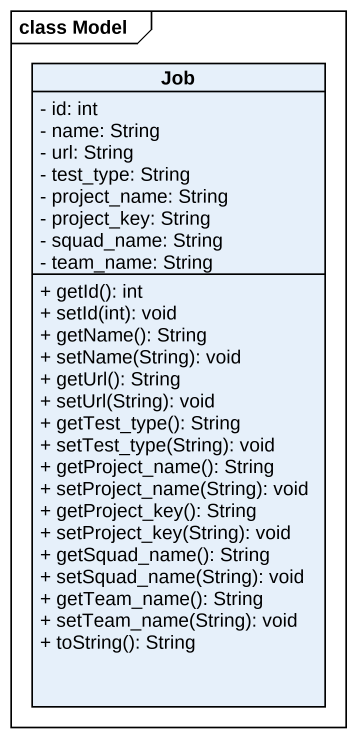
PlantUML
@startuml
mainframe class Model
hide circle
hide empty members
skinparam classAttributeIconSize 0
class Job {
  - id: int
  - name: String
  - url: String
  - test_type: String
  - project_name: String
  - project_key: String
  - squad_name: String
  - team_name: String
  + getId(): int
  + setId(int): void
  + getName(): String
  + setName(String): void
  + getUrl(): String
  + setUrl(String): void
  + getTest_type(): String
  + setTest_type(String): void
  + getProject_name(): String
  + setProject_name(String): void
  + getProject_key(): String
  + setProject_key(String): void
  + getSquad_name(): String
  + setSquad_name(String): void
  + getTeam_name(): String
  + setTeam_name(String): void
  + toString(): String
}
@enduml
